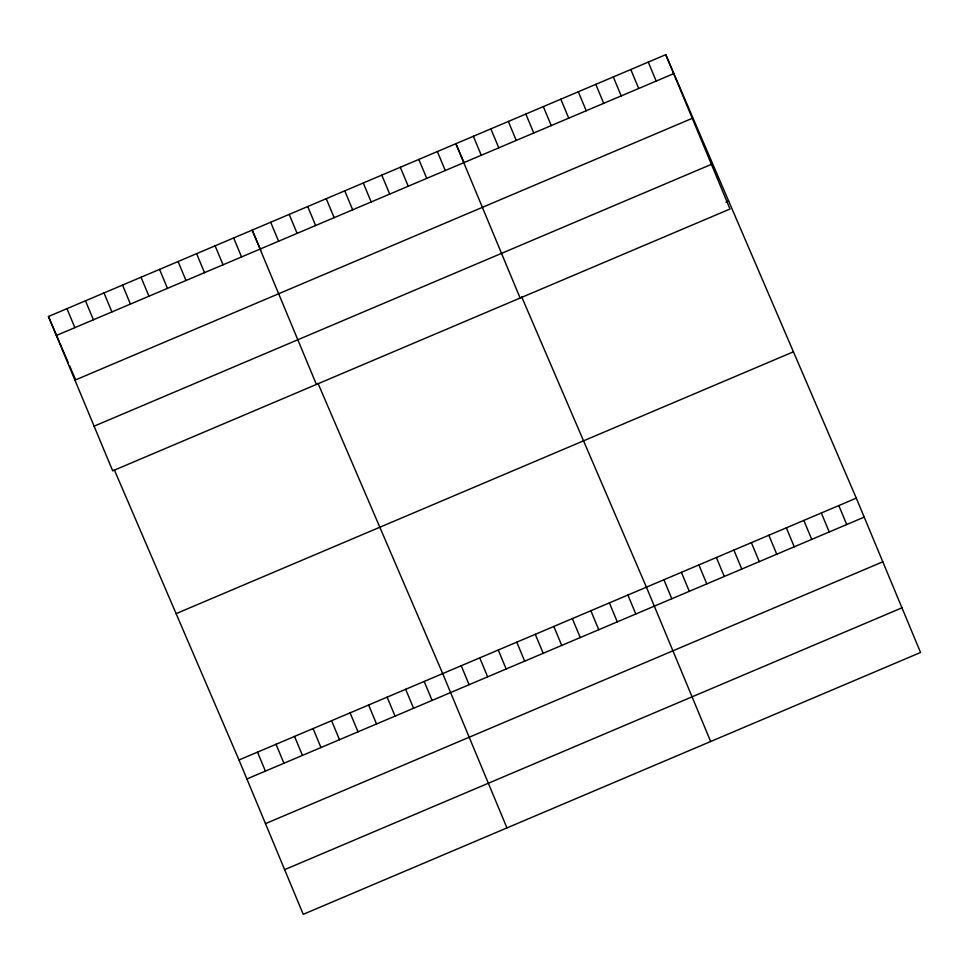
<?xml version="1.0" encoding="UTF-8"?>
<svg xmlns="http://www.w3.org/2000/svg" width="969" height="969" viewBox="0 0 969 969"><rect width="100%" height="100%" fill="white"/><g stroke="black" fill="none" stroke-linecap="round" stroke-linejoin="round"><path stroke-width="1.45" d="M665.776 54.676L730.008 209.013L112.695 470.849L48.45 316.512L665.776 54.676L856.305 498.151L920.55 652.488L303.224 914.324L238.992 759.987L114.269 469.711M56.347 335.492L673.673 73.656M74.94 380.163L692.266 118.327M94.102 426.178L711.416 164.342M725.963 202.17L728.652 201.031M176.116 613.643L793.429 351.808M238.992 759.987L856.305 498.151M246.889 778.967L864.203 517.131M265.482 823.638L882.795 561.802M284.632 869.653L901.957 607.817M464.454 163.664L455.878 143.703L520.123 298.04M521.71 296.902L646.42 587.178L710.665 741.503M260.746 250.063L252.17 230.113L316.403 384.439M317.989 383.312L442.7 673.576L506.944 827.914M48.45 316.512L59.315 341.791M59.884 343.123L68.46 363.084M69.598 365.737L71.318 369.734M71.888 371.066L75.316 379.049M838.815 505.576L846.712 524.544M648.285 62.101L656.183 81.081M821.324 512.989L829.222 531.969M630.795 69.514L638.692 88.494M803.834 520.414L811.731 539.382M613.304 76.939L621.202 95.919M786.344 527.826L794.241 546.807M595.802 84.351L603.711 103.332M768.853 535.239L776.75 554.22M578.311 91.776L586.221 110.757M751.363 542.664L759.26 561.645M560.821 99.189L568.73 118.17M733.872 550.077L741.769 569.057M543.33 106.614L551.24 125.595M716.382 557.502L724.279 576.482M525.84 114.027L533.749 133.007M698.891 564.915L706.789 583.895M508.35 121.452L516.259 140.432M681.401 572.34L689.298 591.32M490.859 128.865L498.769 147.845M663.91 579.753L671.808 598.733M473.369 136.29L481.278 155.27M627.9 595.027L635.797 614.007M437.358 151.564L445.268 170.544M609.38 602.888L617.277 621.868M418.838 159.413L426.748 178.393M590.86 610.736L598.757 629.717M400.318 167.274L408.228 186.254M572.34 618.597L580.237 637.578M381.798 175.123L389.708 194.103M553.82 626.446L561.717 645.427M363.278 182.984L371.188 201.964M535.3 634.307L543.197 653.288M344.758 190.832L352.668 209.813M516.78 642.156L524.677 661.137M326.25 198.693L334.148 217.674M498.26 650.017L506.157 668.998M307.73 206.542L315.628 225.523M479.74 657.866L487.637 676.846M289.21 214.403L297.108 233.384M461.22 665.727L469.117 684.708M270.69 222.252L278.587 241.233M424.18 681.437L432.089 700.417M233.65 237.962L241.547 256.942M405.66 689.286L413.569 708.266M215.13 245.823L223.027 264.803M387.14 697.147L395.049 716.127M196.61 253.672L204.507 272.652M368.62 704.996L376.529 723.976M178.09 261.533L185.987 280.513M350.1 712.857L358.009 731.837M159.57 269.382L167.467 288.362M331.58 720.718L339.489 739.686M141.05 277.243L148.947 296.223M313.072 728.567L320.969 747.547M122.53 285.092L130.427 304.072M294.552 736.428L302.449 755.396M104.01 292.953L111.907 311.933M276.032 744.277L283.929 763.257M85.49 300.802L93.387 319.782M257.512 752.138L265.409 771.106M66.97 308.663L74.867 327.643"/></g></svg>
